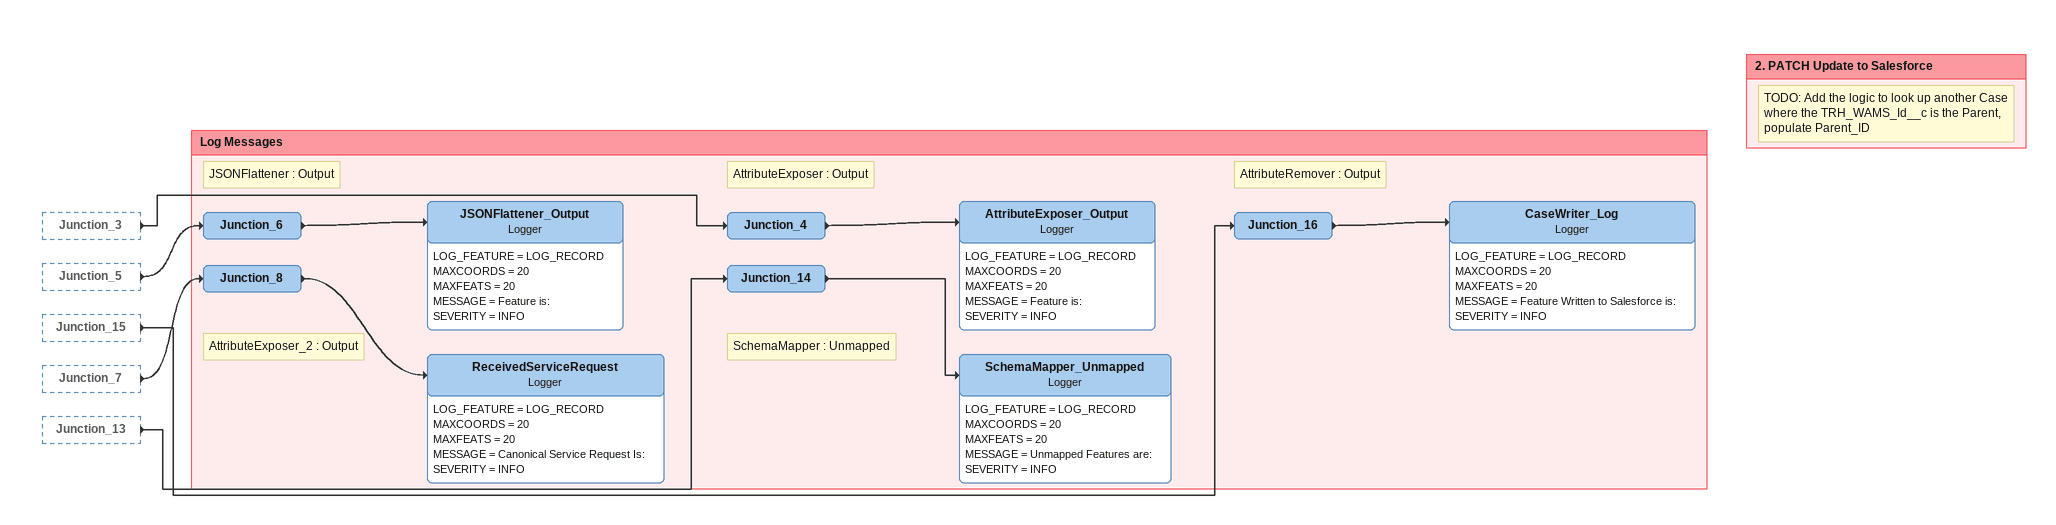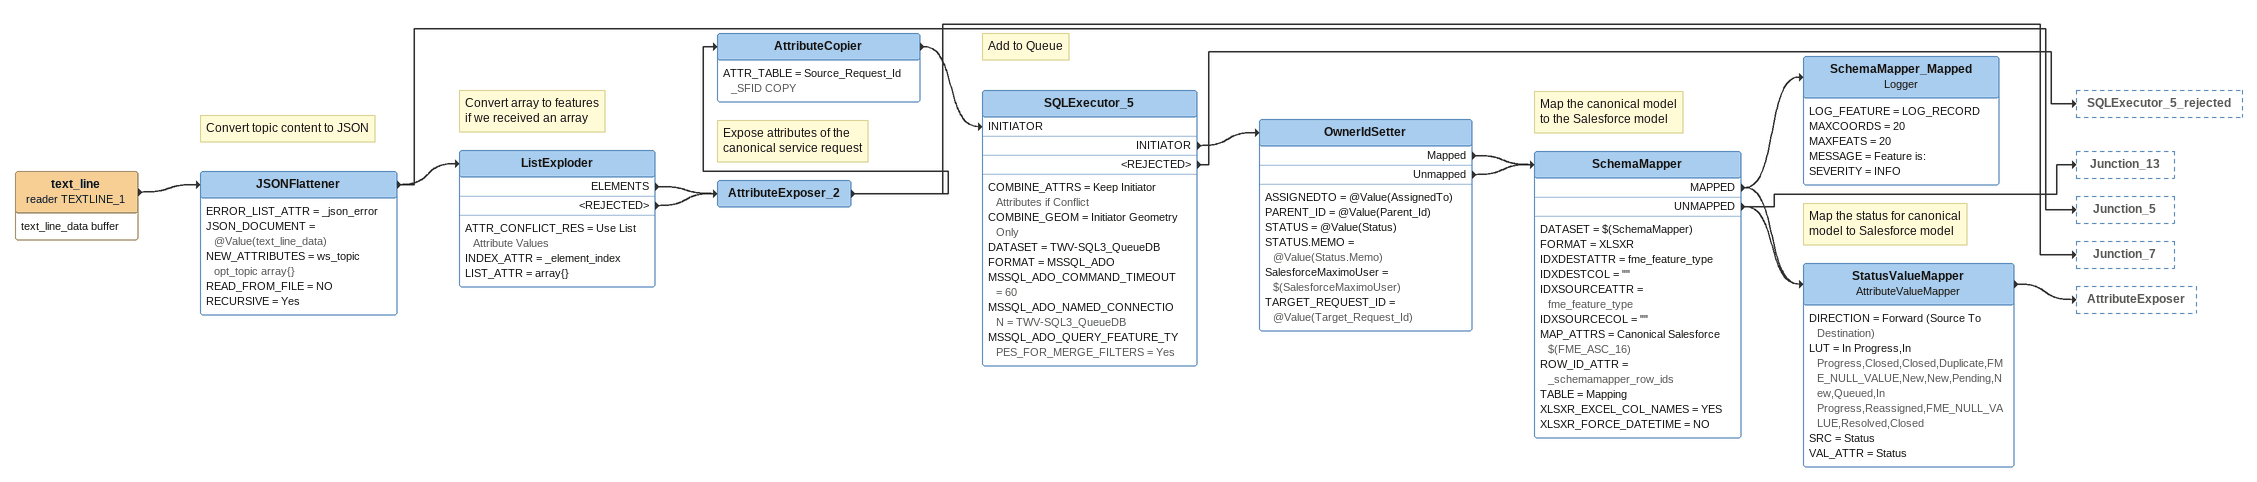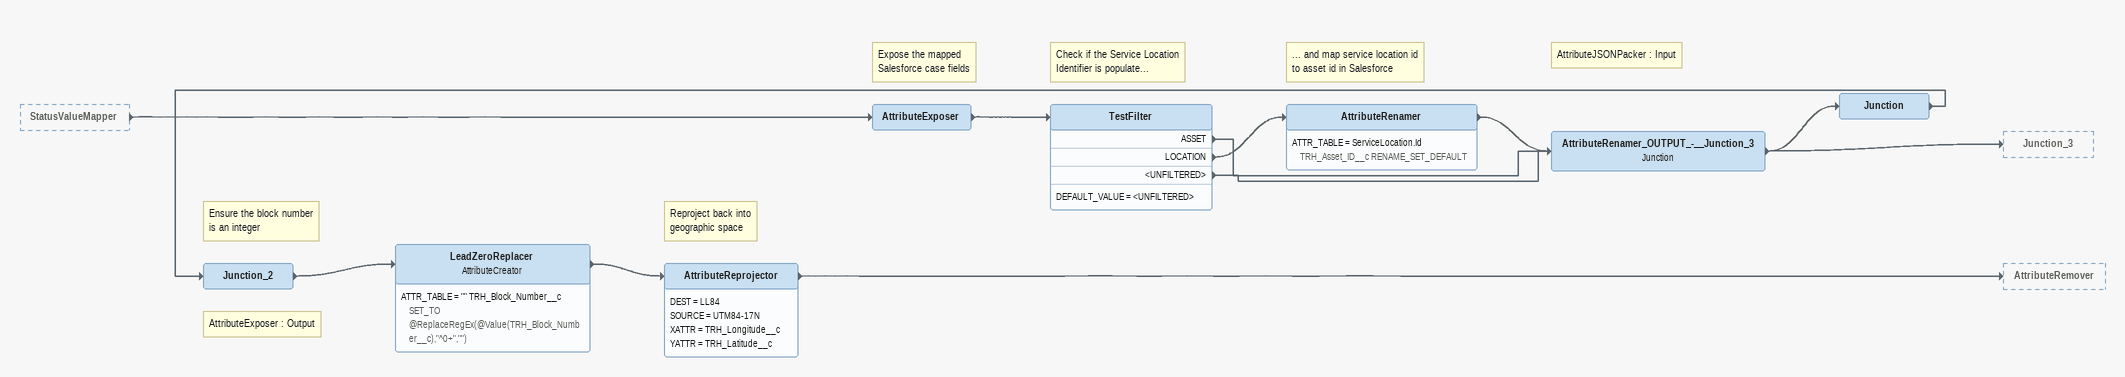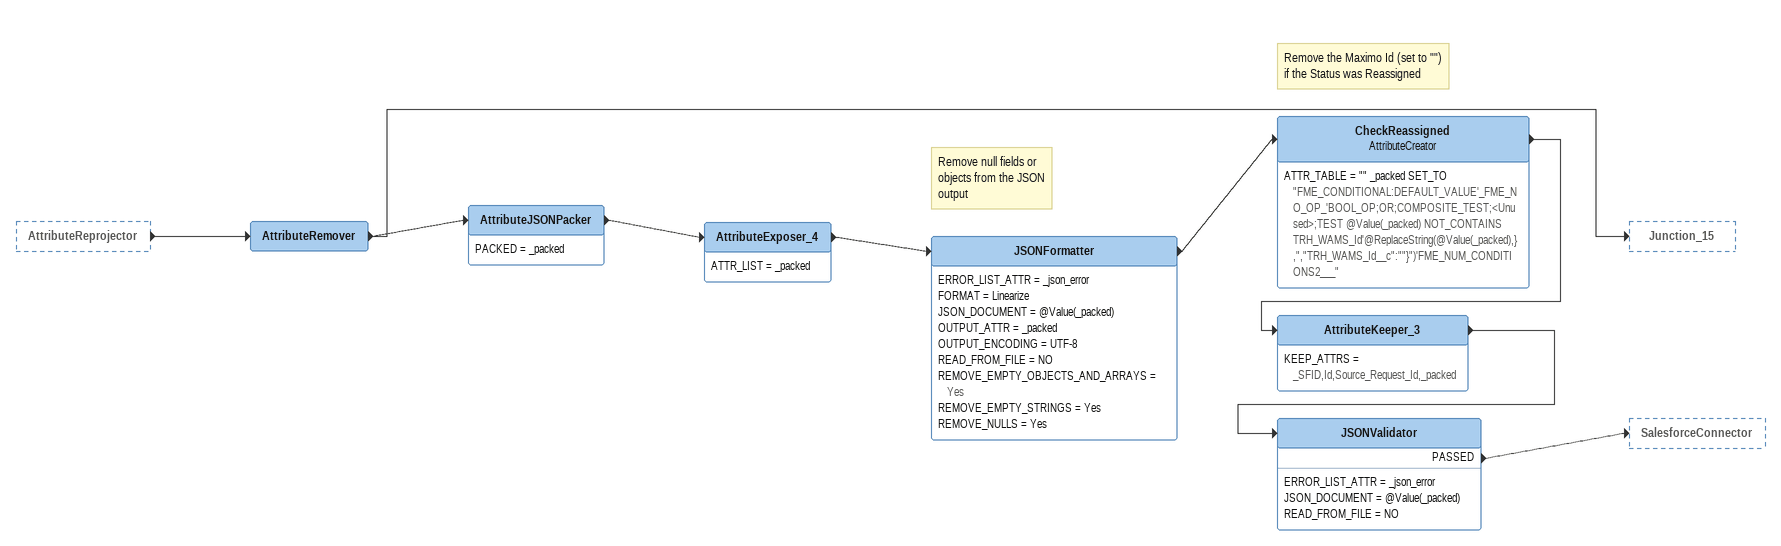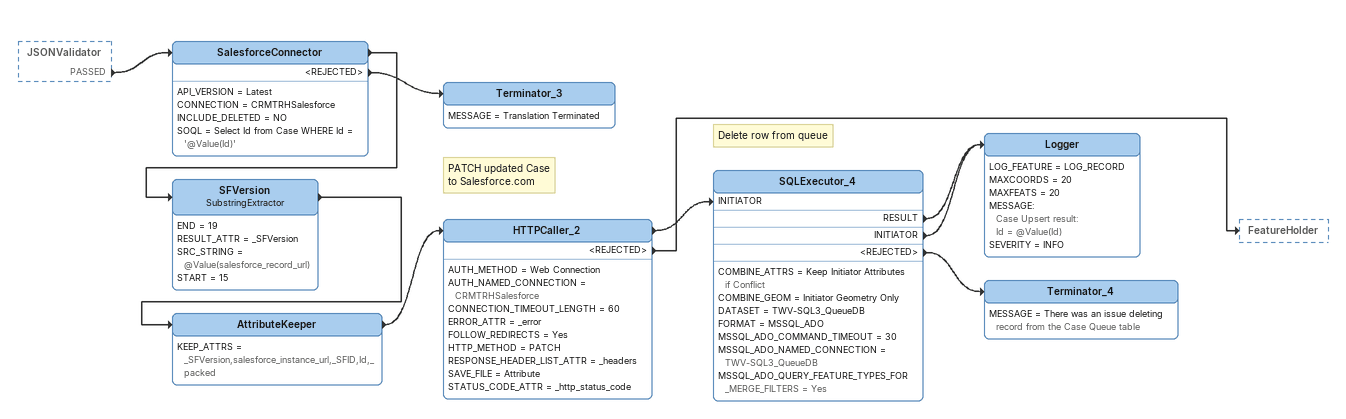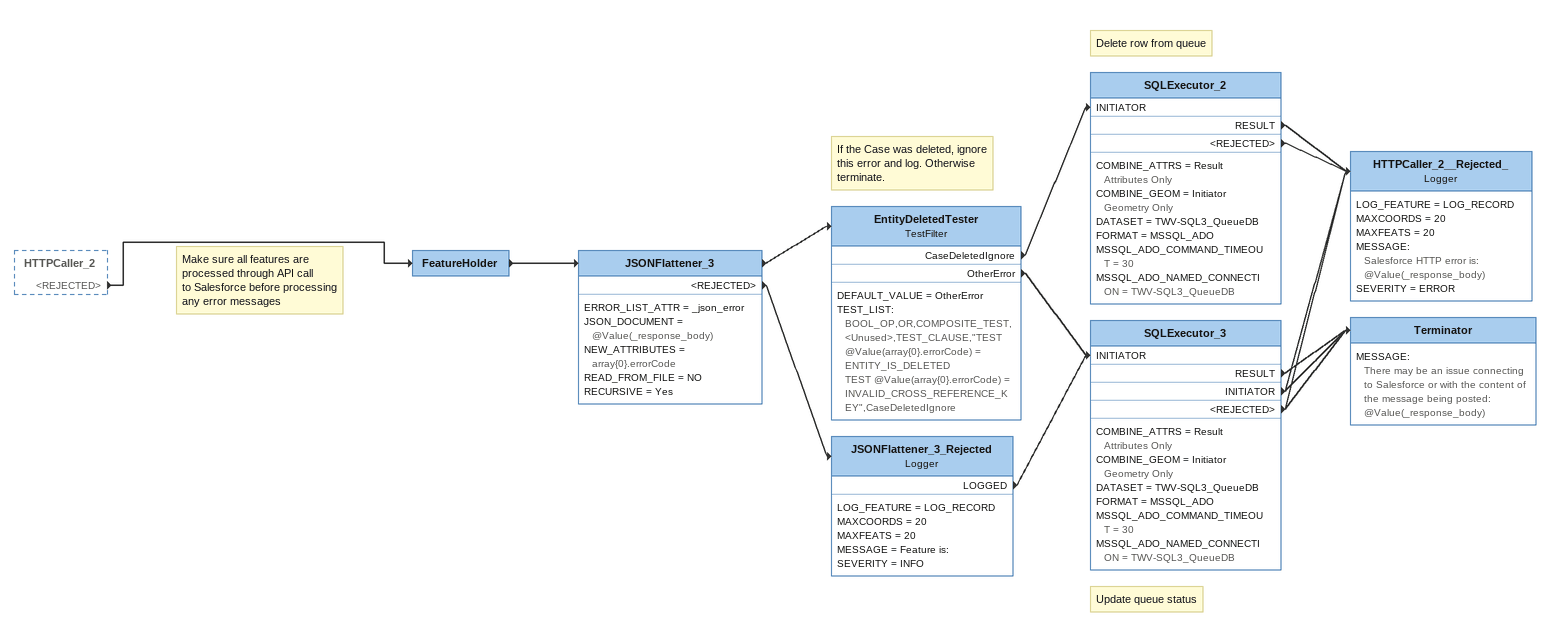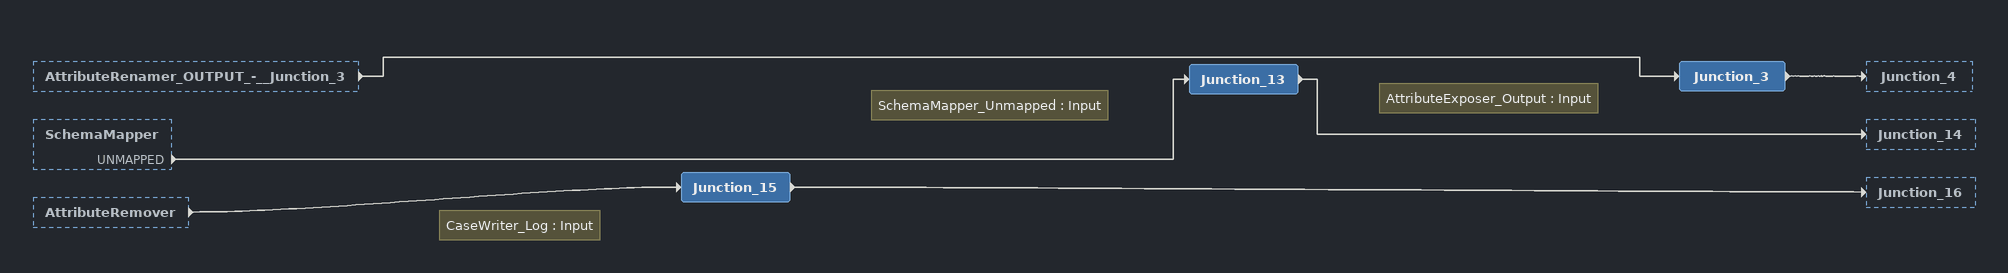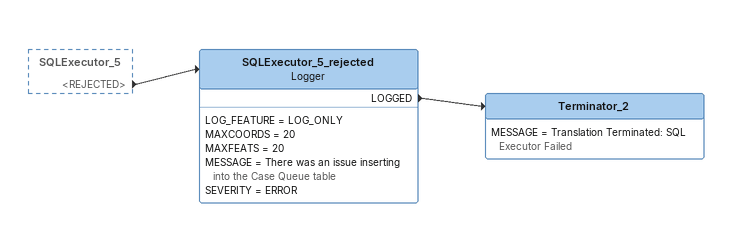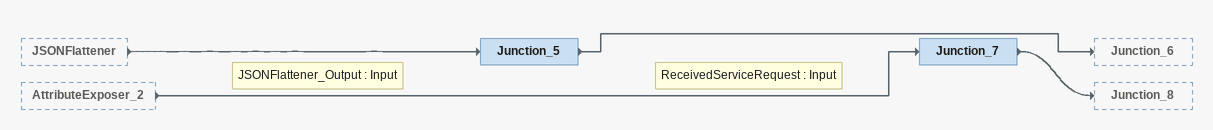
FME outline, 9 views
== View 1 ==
Junction_3 [outside]
    -> Junction_4
Junction_5 [outside]
    -> Junction_6
Junction_15 [outside]
    -> Junction_16
Junction_7 [outside]
    -> Junction_8
Junction_13 [outside]
    -> Junction_14

Bookmark: Log Messages
Note: AttributeRemover : Output
Junction_16
    -> CaseWriter_Log
CaseWriter_Log: Logger
    LOG_FEATURE = LOG_RECORD
    MAXCOORDS = 20
    MAXFEATS = 20
    MESSAGE = Feature Written to Salesforce is:
    SEVERITY = INFO
Note: AttributeExposer : Output
Junction_4
    -> AttributeExposer_Output
AttributeExposer_Output: Logger
    LOG_FEATURE = LOG_RECORD
    MAXCOORDS = 20
    MAXFEATS = 20
    MESSAGE = Feature is:
    SEVERITY = INFO
Note: SchemaMapper : Unmapped
Junction_14
    -> SchemaMapper_Unmapped
SchemaMapper_Unmapped: Logger
    LOG_FEATURE = LOG_RECORD
    MAXCOORDS = 20
    MAXFEATS = 20
    MESSAGE = Unmapped Features are:
    SEVERITY = INFO
Note: AttributeExposer_2 : Output
Junction_8
    -> ReceivedServiceRequest
ReceivedServiceRequest: Logger
    LOG_FEATURE = LOG_RECORD
    MAXCOORDS = 20
    MAXFEATS = 20
    MESSAGE = Canonical Service Request Is:
    SEVERITY = INFO
Note: JSONFlattener : Output
Junction_6
    -> JSONFlattener_Output
JSONFlattener_Output: Logger
    LOG_FEATURE = LOG_RECORD
    MAXCOORDS = 20
    MAXFEATS = 20
    MESSAGE = Feature is:
    SEVERITY = INFO

Bookmark: 2. PATCH Update to Salesforce
Note: TODO: Add the logic to look up another Case where the TRH_WAMS_Id__c is the Parent, populate Parent_ID

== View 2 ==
text_line (reader TEXTLINE_1)
    attributes: text_line_data buffer
    -> JSONFlattener
Note: Convert topic content to JSON
JSONFlattener
    ERROR_LIST_ATTR = _json_error
    JSON_DOCUMENT = @Value(text_line_data)
    NEW_ATTRIBUTES = ws_topic opt_topic array{}
    READ_FROM_FILE = NO
    RECURSIVE = Yes
    -> ListExploder
    -> Junction_5
Note: Convert array to features / if we received an array
ListExploder
    ATTR_CONFLICT_RES = Use List Attribute Values
    INDEX_ATTR = _element_index
    LIST_ATTR = array{}
    ELEMENTS -> AttributeExposer_2
    <REJECTED> -> AttributeExposer_2
Note: Expose attributes of the / canonical service request
AttributeExposer_2
    -> Junction_7
    -> AttributeCopier
AttributeCopier
    ATTR_TABLE = Source_Request_Id _SFID COPY
    -> SQLExecutor_5 [INITIATOR]
Note: Add to Queue
SQLExecutor_5
    COMBINE_ATTRS = Keep Initiator Attributes if Conflict
    COMBINE_GEOM = Initiator Geometry Only
    DATASET = TWV-SQL3_QueueDB
    FORMAT = MSSQL_ADO
    MSSQL_ADO_COMMAND_TIMEOUT = 60
    MSSQL_ADO_NAMED_CONNECTION = TWV-SQL3_QueueDB
    MSSQL_ADO_QUERY_FEATURE_TYPES_FOR_MERGE_FILTERS = Yes
    INITIATOR -> OwnerIdSetter
    <REJECTED> -> SQLExecutor_5_rejected
OwnerIdSetter
    ASSIGNEDTO = @Value(AssignedTo)
    PARENT_ID = @Value(Parent_Id)
    STATUS = @Value(Status)
    STATUS.MEMO = @Value(Status.Memo)
    SalesforceMaximoUser = $(SalesforceMaximoUser)
    TARGET_REQUEST_ID = @Value(Target_Request_Id)
    Mapped -> SchemaMapper
    Unmapped -> SchemaMapper
Note: Map the canonical model / to the Salesforce model
SchemaMapper
    DATASET = $(SchemaMapper)
    FORMAT = XLSXR
    IDXDESTATTR = fme_feature_type
    IDXDESTCOL = ""
    IDXSOURCEATTR = fme_feature_type
    IDXSOURCECOL = ""
    MAP_ATTRS = Canonical Salesforce $(FME_ASC_16)
    ROW_ID_ATTR = _schemamapper_row_ids
    TABLE = Mapping
    XLSXR_EXCEL_COL_NAMES = YES
    XLSXR_FORCE_DATETIME = NO
    MAPPED -> SchemaMapper_Mapped
    MAPPED -> StatusValueMapper
    UNMAPPED -> Junction_13
    UNMAPPED -> StatusValueMapper
SchemaMapper_Mapped: Logger
    LOG_FEATURE = LOG_RECORD
    MAXCOORDS = 20
    MAXFEATS = 20
    MESSAGE = Feature is:
    SEVERITY = INFO
Note: Map the status for canonical / model to Salesforce model
StatusValueMapper: AttributeValueMapper
    DIRECTION = Forward (Source To Destination)
    LUT = In Progress,In Progress,Closed,Closed,Duplicate,FME_NULL_VALUE,New,New,Pending,New,Queued,In Progress,Reassigned,FME_NULL_VALUE,Resolved,Closed
    SRC = Status
    VAL_ATTR = Status
    -> AttributeExposer

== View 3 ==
StatusValueMapper [outside]
    -> AttributeExposer
Note: Expose the mapped / Salesforce case fields
AttributeExposer
    -> TestFilter
Note: Check if the Service Location / Identifier is populate...
TestFilter
    DEFAULT_VALUE = <UNFILTERED>
    ASSET -> AttributeRenamer_OUTPUT_-__Junction_3
    LOCATION -> AttributeRenamer
    <UNFILTERED> -> AttributeRenamer_OUTPUT_-__Junction_3
Note: ... and map service location id / to asset id in Salesforce
AttributeRenamer
    ATTR_TABLE = ServiceLocation.Id TRH_Asset_ID__c RENAME_SET_DEFAULT
    -> AttributeRenamer_OUTPUT_-__Junction_3
AttributeRenamer_OUTPUT_-__Junction_3: Junction
    -> Junction_3
    -> Junction
Note: AttributeJSONPacker : Input
Junction
    -> Junction_2
Note: AttributeExposer : Output
Junction_2
    -> LeadZeroReplacer
Note: Ensure the block number / is an integer
LeadZeroReplacer: AttributeCreator
    ATTR_TABLE = "" TRH_Block_Number__c SET_TO @ReplaceRegEx(@Value(TRH_Block_Number__c),"^0+","")
    -> AttributeReprojector
Note: Reproject back into / geographic space
AttributeReprojector
    DEST = LL84
    SOURCE = UTM84-17N
    XATTR = TRH_Longitude__c
    YATTR = TRH_Latitude__c
    -> AttributeRemover

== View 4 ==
AttributeReprojector [outside]
    -> AttributeRemover
AttributeRemover
    -> Junction_15
    -> AttributeJSONPacker
AttributeJSONPacker
    PACKED = _packed
    -> AttributeExposer_4
AttributeExposer_4
    ATTR_LIST = _packed
    -> JSONFormatter
Note: Remove null fields or / objects from the JSON / output
JSONFormatter
    ERROR_LIST_ATTR = _json_error
    FORMAT = Linearize
    JSON_DOCUMENT = @Value(_packed)
    OUTPUT_ATTR = _packed
    OUTPUT_ENCODING = UTF-8
    READ_FROM_FILE = NO
    REMOVE_EMPTY_OBJECTS_AND_ARRAYS = Yes
    REMOVE_EMPTY_STRINGS = Yes
    REMOVE_NULLS = Yes
    -> CheckReassigned
Note: Remove the Maximo Id (set to "") / if the Status was Reassigned
CheckReassigned: AttributeCreator
    ATTR_TABLE = "" _packed SET_TO "FME_CONDITIONAL:DEFAULT_VALUE'_FME_NO_OP_'BOOL_OP;OR;COMPOSITE_TEST;<Unused>;TEST @Value(_packed) NOT_CONTAINS TRH_WAMS_Id'@ReplaceString(@Value(_packed),},","TRH_WAMS_Id__c":""}")'FME_NUM_CONDITIONS2___"
    -> AttributeKeeper_3
AttributeKeeper_3
    KEEP_ATTRS = _SFID,Id,Source_Request_Id,_packed
    -> JSONValidator
JSONValidator
    ERROR_LIST_ATTR = _json_error
    JSON_DOCUMENT = @Value(_packed)
    READ_FROM_FILE = NO
    PASSED -> SalesforceConnector

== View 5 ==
JSONValidator [outside]
    PASSED -> SalesforceConnector
SalesforceConnector
    API_VERSION = Latest
    CONNECTION = CRMTRHSalesforce
    INCLUDE_DELETED = NO
    SOQL = Select Id from Case WHERE Id = '@Value(Id)'
    -> SFVersion
    <REJECTED> -> Terminator_3
Terminator_3
    MESSAGE = Translation Terminated
SFVersion: SubstringExtractor
    END = 19
    RESULT_ATTR = _SFVersion
    SRC_STRING = @Value(salesforce_record_url)
    START = 15
    -> AttributeKeeper
AttributeKeeper
    KEEP_ATTRS = _SFVersion,salesforce_instance_url,_SFID,Id,_packed
    -> HTTPCaller_2
Note: PATCH updated Case / to Salesforce.com
HTTPCaller_2
    AUTH_METHOD = Web Connection
    AUTH_NAMED_CONNECTION = CRMTRHSalesforce
    CONNECTION_TIMEOUT_LENGTH = 60
    ERROR_ATTR = _error
    FOLLOW_REDIRECTS = Yes
    HTTP_METHOD = PATCH
    RESPONSE_HEADER_LIST_ATTR = _headers
    SAVE_FILE = Attribute
    STATUS_CODE_ATTR = _http_status_code
    -> SQLExecutor_4 [INITIATOR]
    <REJECTED> -> FeatureHolder
Note: Delete row from queue
SQLExecutor_4
    COMBINE_ATTRS = Keep Initiator Attributes if Conflict
    COMBINE_GEOM = Initiator Geometry Only
    DATASET = TWV-SQL3_QueueDB
    FORMAT = MSSQL_ADO
    MSSQL_ADO_COMMAND_TIMEOUT = 30
    MSSQL_ADO_NAMED_CONNECTION = TWV-SQL3_QueueDB
    MSSQL_ADO_QUERY_FEATURE_TYPES_FOR_MERGE_FILTERS = Yes
    RESULT -> Logger
    INITIATOR -> Logger
    <REJECTED> -> Terminator_4
Logger
    LOG_FEATURE = LOG_RECORD
    MAXCOORDS = 20
    MAXFEATS = 20
    MESSAGE:
      Case Upsert result:
      Id = @Value(Id)
    SEVERITY = INFO
Terminator_4
    MESSAGE = There was an issue deleting record from the Case Queue table

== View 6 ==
HTTPCaller_2 [outside]
    <REJECTED> -> FeatureHolder
Note: Make sure all features are / processed through API call / to Salesforce before processing / any error messages
FeatureHolder
    -> JSONFlattener_3
JSONFlattener_3
    ERROR_LIST_ATTR = _json_error
    JSON_DOCUMENT = @Value(_response_body)
    NEW_ATTRIBUTES = array{0}.errorCode
    READ_FROM_FILE = NO
    RECURSIVE = Yes
    -> EntityDeletedTester
    <REJECTED> -> JSONFlattener_3_Rejected
Note: If the Case was deleted, ignore / this error and log. Otherwise terminate.
EntityDeletedTester: TestFilter
    DEFAULT_VALUE = OtherError
    TEST_LIST:
      BOOL_OP,OR,COMPOSITE_TEST,<Unused>,TEST_CLAUSE,"TEST @Value(array{0}.errorCode) = ENTITY_IS_DELETED
      TEST @Value(array{0}.errorCode) = INVALID_CROSS_REFERENCE_KEY",CaseDeletedIgnore
    CaseDeletedIgnore -> SQLExecutor_2 [INITIATOR]
    OtherError -> SQLExecutor_3 [INITIATOR]
Note: Delete row from queue
SQLExecutor_2
    COMBINE_ATTRS = Result Attributes Only
    COMBINE_GEOM = Initiator Geometry Only
    DATASET = TWV-SQL3_QueueDB
    FORMAT = MSSQL_ADO
    MSSQL_ADO_COMMAND_TIMEOUT = 30
    MSSQL_ADO_NAMED_CONNECTION = TWV-SQL3_QueueDB
    RESULT -> HTTPCaller_2__Rejected_
    <REJECTED> -> HTTPCaller_2__Rejected_
JSONFlattener_3_Rejected: Logger
    LOG_FEATURE = LOG_RECORD
    MAXCOORDS = 20
    MAXFEATS = 20
    MESSAGE = Feature is:
    SEVERITY = INFO
    LOGGED -> SQLExecutor_3 [INITIATOR]
Note: Update queue status
SQLExecutor_3
    COMBINE_ATTRS = Result Attributes Only
    COMBINE_GEOM = Initiator Geometry Only
    DATASET = TWV-SQL3_QueueDB
    FORMAT = MSSQL_ADO
    MSSQL_ADO_COMMAND_TIMEOUT = 30
    MSSQL_ADO_NAMED_CONNECTION = TWV-SQL3_QueueDB
    RESULT -> Terminator
    INITIATOR -> HTTPCaller_2__Rejected_
    INITIATOR -> Terminator
    <REJECTED> -> Terminator
    <REJECTED> -> HTTPCaller_2__Rejected_
HTTPCaller_2__Rejected_: Logger
    LOG_FEATURE = LOG_RECORD
    MAXCOORDS = 20
    MAXFEATS = 20
    MESSAGE:
      Salesforce HTTP error is:
      @Value(_response_body)
    SEVERITY = ERROR
Terminator
    MESSAGE:
      There may be an issue connecting to Salesforce or with the content of the message being posted:
      @Value(_response_body)

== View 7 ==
AttributeRenamer_OUTPUT_-__Junction_3 [outside]
    -> Junction_3
SchemaMapper [outside]
    UNMAPPED -> Junction_13
AttributeRemover [outside]
    -> Junction_15
Note: CaseWriter_Log : Input
Junction_15
    -> Junction_16
Note: AttributeExposer_Output : Input
Junction_3
    -> Junction_4
Note: SchemaMapper_Unmapped : Input
Junction_13
    -> Junction_14

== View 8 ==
SQLExecutor_5 [outside]
    <REJECTED> -> SQLExecutor_5_rejected
SQLExecutor_5_rejected: Logger
    LOG_FEATURE = LOG_ONLY
    MAXCOORDS = 20
    MAXFEATS = 20
    MESSAGE = There was an issue inserting into the Case Queue table
    SEVERITY = ERROR
    LOGGED -> Terminator_2
Terminator_2
    MESSAGE = Translation Terminated: SQL Executor Failed

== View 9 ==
JSONFlattener [outside]
    -> Junction_5
AttributeExposer_2 [outside]
    -> Junction_7
Note: ReceivedServiceRequest : Input
Junction_7
    -> Junction_8
Note: JSONFlattener_Output : Input
Junction_5
    -> Junction_6
